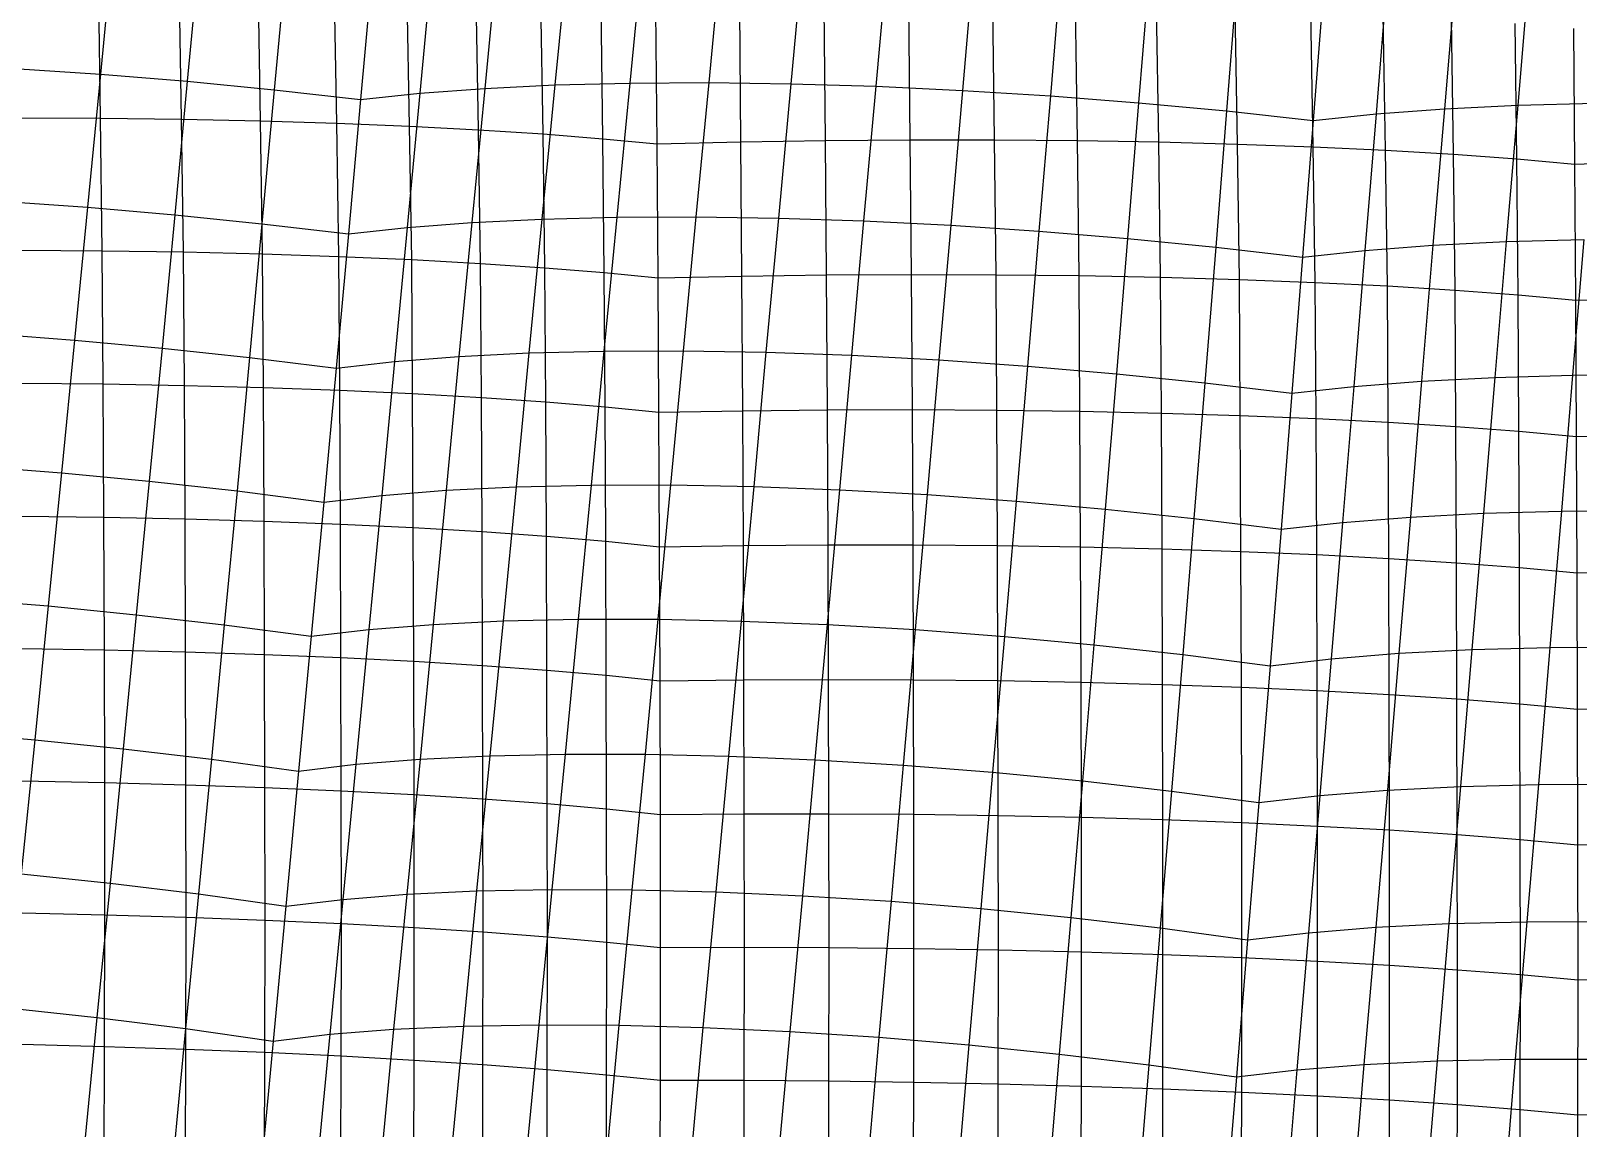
# Model space of a CAD drawing. Extents: x -429 to 429, y -1 to 209.
# Drawn here: x -202.35 to -165.32, y 112.63 to 138.89 of the extents above; entities that cross this region are included whole.
import ezdxf

# ---------------------------------------------------------------- set-up
doc = ezdxf.new("R2010")
doc.units = 0

msp = doc.modelspace()

# ---------------------------------------------------------------- linework, layer by layer
at = {"layer": 'default', "color": 5, "linetype": 'CONTINUOUS'}
for p, q in [((-200.375, 141.047, 25.858), (-200.685, 137.852, 25.264)), ((-198.303, 140.886, 25.687), (-198.605, 137.681, 25.108)), ((-191.175, 140.734, 22.904), (-191.486, 137.512, 22.326)), ((-189.49, 140.815, 21.612), (-189.805, 137.594, 21.015)), ((-187.699, 140.863, 20.475), (-188.012, 137.64, 19.862)), ((-185.815, 140.875, 19.501), (-186.124, 137.65, 18.877)), ((-183.855, 140.853, 18.699), (-184.156, 137.624, 18.069)), ((-181.834, 140.796, 18.074), (-182.126, 137.562, 17.443)), ((-196.229, 140.693, 25.703), (-196.523, 137.478, 25.145)), ((-194.169, 140.471, 25.905), (-194.458, 137.245, 25.375)), ((-194.169, 140.471, 25.905), (-194.458, 137.245, 25.375)), ((-192.739, 140.619, 24.339), (-193.041, 137.396, 23.783)), ((-179.768, 140.706, 17.633), (-180.05, 137.465, 17.006)), ((-177.674, 140.581, 17.378), (-177.947, 137.333, 16.762)), ((-175.57, 140.425, 17.311), (-175.834, 137.168, 16.712)), ((-166.484, 140.378, 13.646), (-166.761, 137.108, 13.029)), ((-173.473, 140.237, 17.434), (-173.731, 136.971, 16.857)), ((-171.4, 140.02, 17.745), (-171.653, 136.744, 17.195)), ((-171.4, 140.02, 17.745), (-171.653, 136.744, 17.195)), ((-169.884, 140.172, 16.236), (-170.151, 136.899, 15.661)), ((-168.241, 140.292, 14.866), (-168.516, 137.021, 14.268)), ((-202.748, 137.989, 25.612), (-200.685, 137.852, 25.264)), ((-200.685, 137.852, 25.264), (-200.995, 134.666, 24.675)), ((-200.685, 137.852, 25.264), (-198.605, 137.681, 25.108)), ((-198.605, 137.681, 25.108), (-198.906, 134.485, 24.532)), ((-198.605, 137.681, 25.108), (-196.523, 137.478, 25.145)), ((-196.523, 137.478, 25.145), (-196.818, 134.272, 24.587)), ((-196.523, 137.478, 25.145), (-194.458, 137.245, 25.375)), ((-194.458, 137.245, 25.375), (-193.041, 137.396, 23.783)), ((-193.041, 137.396, 23.783), (-193.344, 134.182, 23.226)), ((-193.041, 137.396, 23.783), (-191.486, 137.512, 22.326)), ((-191.486, 137.512, 22.326), (-191.795, 134.301, 21.749)), ((-191.486, 137.512, 22.326), (-189.805, 137.594, 21.015)), ((-189.805, 137.594, 21.015), (-190.116, 134.383, 20.422)), ((-189.805, 137.594, 21.015), (-188.012, 137.64, 19.862)), ((-188.012, 137.64, 19.862), (-188.322, 134.428, 19.255)), ((-188.012, 137.64, 19.862), (-186.124, 137.65, 18.877)), ((-186.124, 137.65, 18.877), (-186.429, 134.435, 18.26)), ((-186.124, 137.65, 18.877), (-184.156, 137.624, 18.069)), ((-184.156, 137.624, 18.069), (-184.455, 134.406, 17.446)), ((-184.156, 137.624, 18.069), (-182.126, 137.562, 17.443)), ((-182.126, 137.562, 17.443), (-182.416, 134.338, 16.819)), ((-182.126, 137.562, 17.443), (-180.05, 137.465, 17.006)), ((-180.05, 137.465, 17.006), (-180.331, 134.235, 16.386)), ((-180.05, 137.465, 17.006), (-177.947, 137.333, 16.762)), ((-194.458, 137.245, 25.375), (-194.749, 134.028, 24.84)), ((-194.458, 137.245, 25.375), (-194.749, 134.028, 24.84)), ((-177.947, 137.333, 16.762), (-178.219, 134.095, 16.151)), ((-177.947, 137.333, 16.762), (-175.834, 137.168, 16.712)), ((-175.834, 137.168, 16.712), (-176.099, 133.921, 16.114)), ((-175.834, 137.168, 16.712), (-173.731, 136.971, 16.857)), ((-170.151, 136.899, 15.661), (-168.516, 137.021, 14.268)), ((-168.516, 137.021, 14.268), (-168.789, 133.759, 13.672)), ((-168.516, 137.021, 14.268), (-166.761, 137.108, 13.029)), ((-166.761, 137.108, 13.029), (-167.036, 133.847, 12.416)), ((-166.761, 137.108, 13.029), (-164.902, 137.16, 11.954)), ((-173.731, 136.971, 16.857), (-173.989, 133.714, 16.278)), ((-173.731, 136.971, 16.857), (-171.653, 136.744, 17.195)), ((-171.653, 136.744, 17.195), (-171.909, 133.476, 16.64)), ((-171.653, 136.744, 17.195), (-171.909, 133.476, 16.64)), ((-171.653, 136.744, 17.195), (-170.151, 136.899, 15.661)), ((-170.151, 136.899, 15.661), (-170.418, 133.635, 15.084)), ((-203.067, 134.812, 25.014), (-200.995, 134.666, 24.675)), ((-200.995, 134.666, 24.675), (-201.307, 131.488, 24.082)), ((-200.995, 134.666, 24.675), (-198.906, 134.485, 24.532)), ((-198.906, 134.485, 24.532), (-199.209, 131.298, 23.952)), ((-198.906, 134.485, 24.532), (-196.818, 134.272, 24.587)), ((-190.116, 134.383, 20.422), (-188.322, 134.428, 19.255)), ((-188.322, 134.428, 19.255), (-188.632, 131.224, 18.645)), ((-188.322, 134.428, 19.255), (-186.429, 134.435, 18.26)), ((-186.429, 134.435, 18.26), (-186.735, 131.23, 17.641)), ((-186.429, 134.435, 18.26), (-184.455, 134.406, 17.446)), ((-196.818, 134.272, 24.587), (-197.114, 131.074, 24.024)), ((-196.818, 134.272, 24.587), (-194.749, 134.028, 24.84)), ((-194.749, 134.028, 24.84), (-193.344, 134.182, 23.226)), ((-193.344, 134.182, 23.226), (-193.647, 130.977, 22.664)), ((-193.344, 134.182, 23.226), (-191.795, 134.301, 21.749)), ((-191.795, 134.301, 21.749), (-192.104, 131.097, 21.169)), ((-191.795, 134.301, 21.749), (-190.116, 134.383, 20.422)), ((-190.116, 134.383, 20.422), (-190.428, 131.18, 19.825)), ((-184.455, 134.406, 17.446), (-184.754, 131.196, 16.821)), ((-184.455, 134.406, 17.446), (-182.416, 134.338, 16.819)), ((-182.416, 134.338, 16.819), (-182.707, 131.123, 16.194)), ((-182.416, 134.338, 16.819), (-180.331, 134.235, 16.386)), ((-180.331, 134.235, 16.386), (-180.614, 131.013, 15.764)), ((-180.331, 134.235, 16.386), (-178.219, 134.095, 16.151)), ((-178.219, 134.095, 16.151), (-178.493, 130.865, 15.536)), ((-178.219, 134.095, 16.151), (-176.099, 133.921, 16.114)), ((-194.749, 134.028, 24.84), (-195.041, 130.819, 24.298)), ((-194.749, 134.028, 24.84), (-195.041, 130.819, 24.298)), ((-176.099, 133.921, 16.114), (-176.365, 130.682, 15.513)), ((-176.099, 133.921, 16.114), (-173.989, 133.714, 16.278)), ((-173.989, 133.714, 16.278), (-174.25, 130.465, 15.694)), ((-173.989, 133.714, 16.278), (-171.909, 133.476, 16.64)), ((-170.418, 133.635, 15.084), (-168.789, 133.759, 13.672)), ((-168.789, 133.759, 13.672), (-169.062, 130.506, 13.071)), ((-168.789, 133.759, 13.672), (-167.036, 133.847, 12.416)), ((-167.036, 133.847, 12.416), (-167.311, 130.595, 11.799)), ((-167.036, 133.847, 12.416), (-165.175, 133.899, 11.327)), ((-165.175, 133.899, 11.327), (-165.449, 130.647, 10.697)), ((-171.909, 133.476, 16.64), (-172.166, 130.216, 16.078)), ((-171.909, 133.476, 16.64), (-172.166, 130.216, 16.078)), ((-171.909, 133.476, 16.64), (-170.418, 133.635, 15.084)), ((-170.418, 133.635, 15.084), (-170.685, 130.379, 14.501)), ((-203.387, 131.643, 24.414), (-201.307, 131.488, 24.082)), ((-201.307, 131.488, 24.082), (-201.618, 128.309, 23.501)), ((-201.307, 131.488, 24.082), (-199.209, 131.298, 23.952)), ((-199.209, 131.298, 23.952), (-199.515, 128.11, 23.377)), ((-199.209, 131.298, 23.952), (-197.114, 131.074, 24.024)), ((-193.647, 130.977, 22.664), (-192.104, 131.097, 21.169)), ((-192.104, 131.097, 21.169), (-192.41, 127.893, 20.591)), ((-192.104, 131.097, 21.169), (-190.428, 131.18, 19.825)), ((-190.428, 131.18, 19.825), (-190.733, 127.975, 19.237)), ((-190.428, 131.18, 19.825), (-188.632, 131.224, 18.645)), ((-188.632, 131.224, 18.645), (-188.936, 128.018, 18.048)), ((-188.632, 131.224, 18.645), (-186.735, 131.23, 17.641)), ((-186.735, 131.23, 17.641), (-187.035, 128.021, 17.037)), ((-186.735, 131.23, 17.641), (-184.754, 131.196, 16.821)), ((-184.754, 131.196, 16.821), (-185.048, 127.983, 16.213)), ((-184.754, 131.196, 16.821), (-182.707, 131.123, 16.194)), ((-182.707, 131.123, 16.194), (-182.995, 127.906, 15.584)), ((-182.707, 131.123, 16.194), (-180.614, 131.013, 15.764)), ((-197.114, 131.074, 24.024), (-197.414, 127.877, 23.459)), ((-197.114, 131.074, 24.024), (-195.041, 130.819, 24.298)), ((-195.041, 130.819, 24.298), (-195.337, 127.612, 23.746)), ((-195.041, 130.819, 24.298), (-195.337, 127.612, 23.746)), ((-195.041, 130.819, 24.298), (-193.647, 130.977, 22.664)), ((-193.647, 130.977, 22.664), (-193.949, 127.771, 22.099)), ((-180.614, 131.013, 15.764), (-180.895, 127.789, 15.156)), ((-180.614, 131.013, 15.764), (-178.493, 130.865, 15.536)), ((-178.493, 130.865, 15.536), (-178.768, 127.634, 14.933)), ((-178.493, 130.865, 15.536), (-176.365, 130.682, 15.513)), ((-176.365, 130.682, 15.513), (-176.633, 127.443, 14.917)), ((-176.365, 130.682, 15.513), (-174.25, 130.465, 15.694)), ((-174.25, 130.465, 15.694), (-174.513, 127.217, 15.109)), ((-174.25, 130.465, 15.694), (-172.166, 130.216, 16.078)), ((-172.166, 130.216, 16.078), (-170.685, 130.379, 14.501)), ((-170.685, 130.379, 14.501), (-170.951, 127.124, 13.916)), ((-170.685, 130.379, 14.501), (-169.062, 130.506, 13.071)), ((-169.062, 130.506, 13.071), (-169.331, 127.252, 12.473)), ((-169.062, 130.506, 13.071), (-167.311, 130.595, 11.799)), ((-167.311, 130.595, 11.799), (-167.58, 127.342, 11.191)), ((-167.311, 130.595, 11.799), (-165.449, 130.647, 10.697)), ((-165.449, 130.647, 10.697), (-165.715, 127.392, 10.08)), ((-165.449, 130.647, 10.697), (-163.492, 130.659, 9.776)), ((-172.166, 130.216, 16.078), (-172.426, 126.958, 15.506)), ((-172.166, 130.216, 16.078), (-172.426, 126.958, 15.506)), ((-203.705, 128.471, 23.829), (-201.618, 128.309, 23.501)), ((-201.618, 128.309, 23.501), (-201.935, 125.123, 22.902)), ((-201.618, 128.309, 23.501), (-199.515, 128.11, 23.377)), ((-199.515, 128.11, 23.377), (-199.824, 124.915, 22.788)), ((-199.515, 128.11, 23.377), (-197.414, 127.877, 23.459)), ((-197.414, 127.877, 23.459), (-197.718, 124.672, 22.882)), ((-197.414, 127.877, 23.459), (-195.337, 127.612, 23.746)), ((-195.337, 127.612, 23.746), (-193.949, 127.771, 22.099)), ((-193.949, 127.771, 22.099), (-194.257, 124.559, 21.522)), ((-193.949, 127.771, 22.099), (-192.41, 127.893, 20.591)), ((-192.41, 127.893, 20.591), (-192.722, 124.681, 20)), ((-192.41, 127.893, 20.591), (-190.733, 127.975, 19.237)), ((-190.733, 127.975, 19.237), (-191.046, 124.764, 18.632)), ((-190.733, 127.975, 19.237), (-188.936, 128.018, 18.048)), ((-188.936, 128.018, 18.048), (-189.247, 124.805, 17.433)), ((-188.936, 128.018, 18.048), (-187.035, 128.021, 17.037)), ((-187.035, 128.021, 17.037), (-187.342, 124.805, 16.414)), ((-187.035, 128.021, 17.037), (-185.048, 127.983, 16.213)), ((-185.048, 127.983, 16.213), (-185.35, 124.763, 15.586)), ((-185.048, 127.983, 16.213), (-182.995, 127.906, 15.584)), ((-182.995, 127.906, 15.584), (-183.289, 124.681, 14.955)), ((-182.995, 127.906, 15.584), (-180.895, 127.789, 15.156)), ((-180.895, 127.789, 15.156), (-181.182, 124.558, 14.529)), ((-180.895, 127.789, 15.156), (-178.768, 127.634, 14.933)), ((-195.337, 127.612, 23.746), (-195.638, 124.397, 23.185)), ((-195.337, 127.612, 23.746), (-195.638, 124.397, 23.185)), ((-178.768, 127.634, 14.933), (-179.047, 124.396, 14.312)), ((-178.768, 127.634, 14.933), (-176.633, 127.443, 14.917)), ((-176.633, 127.443, 14.917), (-176.906, 124.196, 14.306)), ((-176.633, 127.443, 14.917), (-174.513, 127.217, 15.109)), ((-167.58, 127.342, 11.191), (-165.715, 127.392, 10.08)), ((-165.715, 127.392, 10.08), (-165.99, 124.13, 9.445)), ((-165.715, 127.392, 10.08), (-163.755, 127.402, 9.153)), ((-174.513, 127.217, 15.109), (-174.78, 123.961, 14.51)), ((-174.513, 127.217, 15.109), (-172.426, 126.958, 15.506)), ((-172.426, 126.958, 15.506), (-170.951, 127.124, 13.916)), ((-170.951, 127.124, 13.916), (-171.223, 123.861, 13.318)), ((-170.951, 127.124, 13.916), (-169.331, 127.252, 12.473)), ((-169.331, 127.252, 12.473), (-169.606, 123.991, 11.861)), ((-169.331, 127.252, 12.473), (-167.58, 127.342, 11.191)), ((-167.58, 127.342, 11.191), (-167.856, 124.081, 10.565)), ((-172.426, 126.958, 15.506), (-172.69, 123.693, 14.924)), ((-172.426, 126.958, 15.506), (-172.69, 123.693, 14.924)), ((-204.03, 125.293, 23.225), (-201.935, 125.123, 22.902)), ((-201.935, 125.123, 22.902), (-202.254, 121.921, 22.303)), ((-201.935, 125.123, 22.902), (-199.824, 124.915, 22.788)), ((-199.824, 124.915, 22.788), (-200.137, 121.706, 22.196)), ((-199.824, 124.915, 22.788), (-197.718, 124.672, 22.882)), ((-191.046, 124.764, 18.632), (-189.247, 124.805, 17.433)), ((-189.247, 124.805, 17.433), (-189.558, 121.576, 16.818)), ((-189.247, 124.805, 17.433), (-187.342, 124.805, 16.414)), ((-187.342, 124.805, 16.414), (-187.649, 121.573, 15.793)), ((-187.342, 124.805, 16.414), (-185.35, 124.763, 15.586)), ((-197.718, 124.672, 22.882), (-198.025, 121.455, 22.301)), ((-197.718, 124.672, 22.882), (-195.638, 124.397, 23.185)), ((-195.638, 124.397, 23.185), (-194.257, 124.559, 21.522)), ((-194.257, 124.559, 21.522), (-194.567, 121.334, 20.94)), ((-194.257, 124.559, 21.522), (-192.722, 124.681, 20)), ((-192.722, 124.681, 20), (-193.034, 121.456, 19.405)), ((-192.722, 124.681, 20), (-191.046, 124.764, 18.632)), ((-191.046, 124.764, 18.632), (-191.359, 121.537, 18.026)), ((-185.35, 124.763, 15.586), (-185.651, 121.527, 14.96)), ((-185.35, 124.763, 15.586), (-183.289, 124.681, 14.955)), ((-183.289, 124.681, 14.955), (-183.584, 121.439, 14.328)), ((-183.289, 124.681, 14.955), (-181.182, 124.558, 14.529)), ((-181.182, 124.558, 14.529), (-181.469, 121.311, 13.904)), ((-181.182, 124.558, 14.529), (-179.047, 124.396, 14.312)), ((-195.638, 124.397, 23.185), (-195.941, 121.171, 22.616)), ((-195.638, 124.397, 23.185), (-195.941, 121.171, 22.616)), ((-179.047, 124.396, 14.312), (-179.328, 121.142, 13.691)), ((-179.047, 124.396, 14.312), (-176.906, 124.196, 14.306)), ((-176.906, 124.196, 14.306), (-177.181, 120.935, 13.692)), ((-176.906, 124.196, 14.306), (-174.78, 123.961, 14.51)), ((-169.606, 123.991, 11.861), (-167.856, 124.081, 10.565)), ((-167.856, 124.081, 10.565), (-168.132, 120.805, 9.939)), ((-167.856, 124.081, 10.565), (-165.99, 124.13, 9.445)), ((-165.99, 124.13, 9.445), (-166.263, 120.853, 8.81)), ((-165.99, 124.13, 9.445), (-164.025, 124.138, 8.511)), ((-174.78, 123.961, 14.51), (-175.05, 120.692, 13.907)), ((-174.78, 123.961, 14.51), (-172.69, 123.693, 14.924)), ((-172.69, 123.693, 14.924), (-172.956, 120.416, 14.334)), ((-172.69, 123.693, 14.924), (-172.956, 120.416, 14.334)), ((-172.69, 123.693, 14.924), (-171.223, 123.861, 13.318)), ((-171.223, 123.861, 13.318), (-171.495, 120.586, 12.715)), ((-171.223, 123.861, 13.318), (-169.606, 123.991, 11.861)), ((-169.606, 123.991, 11.861), (-169.881, 120.716, 11.245)), ((-204.355, 122.099, 22.622), (-202.254, 121.921, 22.303)), ((-202.254, 121.921, 22.303), (-202.576, 118.712, 21.692)), ((-202.254, 121.921, 22.303), (-200.137, 121.706, 22.196)), ((-200.137, 121.706, 22.196), (-200.452, 118.489, 21.594)), ((-200.137, 121.706, 22.196), (-198.025, 121.455, 22.301)), ((-194.567, 121.334, 20.94), (-193.034, 121.456, 19.405)), ((-193.034, 121.456, 19.405), (-193.352, 118.222, 18.801)), ((-193.034, 121.456, 19.405), (-191.359, 121.537, 18.026)), ((-191.359, 121.537, 18.026), (-191.678, 118.302, 17.409)), ((-191.359, 121.537, 18.026), (-189.558, 121.576, 16.818)), ((-189.558, 121.576, 16.818), (-189.875, 118.339, 16.191)), ((-189.558, 121.576, 16.818), (-187.649, 121.573, 15.793)), ((-187.649, 121.573, 15.793), (-187.961, 118.332, 15.157)), ((-187.649, 121.573, 15.793), (-185.651, 121.527, 14.96)), ((-185.651, 121.527, 14.96), (-185.957, 118.282, 14.319)), ((-185.651, 121.527, 14.96), (-183.584, 121.439, 14.328)), ((-198.025, 121.455, 22.301), (-198.335, 118.23, 21.711)), ((-198.025, 121.455, 22.301), (-195.941, 121.171, 22.616)), ((-195.941, 121.171, 22.616), (-196.246, 117.938, 22.043)), ((-195.941, 121.171, 22.616), (-196.246, 117.938, 22.043)), ((-195.941, 121.171, 22.616), (-194.567, 121.334, 20.94)), ((-194.567, 121.334, 20.94), (-194.88, 118.101, 20.351)), ((-183.584, 121.439, 14.328), (-183.883, 118.189, 13.686)), ((-183.584, 121.439, 14.328), (-181.469, 121.311, 13.904)), ((-181.469, 121.311, 13.904), (-181.761, 118.055, 13.264)), ((-181.469, 121.311, 13.904), (-179.328, 121.142, 13.691)), ((-179.328, 121.142, 13.691), (-179.612, 117.88, 13.058)), ((-179.328, 121.142, 13.691), (-177.181, 120.935, 13.692)), ((-177.181, 120.935, 13.692), (-177.458, 117.666, 13.068)), ((-177.181, 120.935, 13.692), (-175.05, 120.692, 13.907)), ((-171.495, 120.586, 12.715), (-169.881, 120.716, 11.245)), ((-169.881, 120.716, 11.245), (-170.161, 117.432, 10.62)), ((-169.881, 120.716, 11.245), (-168.132, 120.805, 9.939)), ((-168.132, 120.805, 9.939), (-168.412, 117.52, 9.301)), ((-168.132, 120.805, 9.939), (-166.263, 120.853, 8.81)), ((-166.263, 120.853, 8.81), (-166.542, 117.566, 8.162)), ((-166.263, 120.853, 8.81), (-164.295, 120.858, 7.87)), ((-175.05, 120.692, 13.907), (-175.321, 117.416, 13.296)), ((-175.05, 120.692, 13.907), (-172.956, 120.416, 14.334)), ((-172.956, 120.416, 14.334), (-173.225, 117.132, 13.74)), ((-172.956, 120.416, 14.334), (-173.225, 117.132, 13.74)), ((-172.956, 120.416, 14.334), (-171.495, 120.586, 12.715)), ((-171.495, 120.586, 12.715), (-171.771, 117.302, 12.105)), ((-202.576, 118.712, 21.692), (-200.452, 118.489, 21.594)), ((-200.452, 118.489, 21.594), (-200.767, 115.274, 20.993)), ((-200.452, 118.489, 21.594), (-198.335, 118.23, 21.711)), ((-198.335, 118.23, 21.711), (-198.644, 115.008, 21.122)), ((-198.335, 118.23, 21.711), (-196.246, 117.938, 22.043)), ((-194.88, 118.101, 20.351), (-193.352, 118.222, 18.801)), ((-193.352, 118.222, 18.801), (-193.669, 114.991, 18.197)), ((-193.352, 118.222, 18.801), (-191.678, 118.302, 17.409)), ((-191.678, 118.302, 17.409), (-191.996, 115.069, 16.793)), ((-191.678, 118.302, 17.409), (-189.875, 118.339, 16.191)), ((-189.875, 118.339, 16.191), (-190.191, 115.102, 15.564)), ((-189.875, 118.339, 16.191), (-187.961, 118.332, 15.157)), ((-187.961, 118.332, 15.157), (-188.274, 115.092, 14.522)), ((-187.961, 118.332, 15.157), (-185.957, 118.282, 14.319)), ((-185.957, 118.282, 14.319), (-186.264, 115.038, 13.68)), ((-185.957, 118.282, 14.319), (-183.883, 118.189, 13.686)), ((-183.883, 118.189, 13.686), (-184.183, 114.94, 13.045)), ((-183.883, 118.189, 13.686), (-181.761, 118.055, 13.264)), ((-196.246, 117.938, 22.043), (-196.551, 114.709, 21.47)), ((-196.246, 117.938, 22.043), (-196.551, 114.709, 21.47)), ((-196.246, 117.938, 22.043), (-194.88, 118.101, 20.351)), ((-194.88, 118.101, 20.351), (-195.193, 114.871, 19.762)), ((-181.761, 118.055, 13.264), (-182.052, 114.8, 12.625)), ((-181.761, 118.055, 13.264), (-179.612, 117.88, 13.058)), ((-179.612, 117.88, 13.058), (-179.895, 114.619, 12.425)), ((-179.612, 117.88, 13.058), (-177.458, 117.666, 13.068)), ((-177.458, 117.666, 13.068), (-177.735, 114.399, 12.445)), ((-177.458, 117.666, 13.068), (-175.321, 117.416, 13.296)), ((-175.321, 117.416, 13.296), (-175.593, 114.142, 12.686)), ((-175.321, 117.416, 13.296), (-173.225, 117.132, 13.74)), ((-171.771, 117.302, 12.105), (-170.161, 117.432, 10.62)), ((-170.161, 117.432, 10.62), (-170.441, 114.15, 9.996)), ((-170.161, 117.432, 10.62), (-168.412, 117.52, 9.301)), ((-168.412, 117.52, 9.301), (-168.693, 114.237, 8.664)), ((-168.412, 117.52, 9.301), (-166.542, 117.566, 8.162)), ((-166.542, 117.566, 8.162), (-166.821, 114.28, 7.515)), ((-166.542, 117.566, 8.162), (-164.569, 117.569, 7.214)), ((-173.225, 117.132, 13.74), (-173.492, 113.852, 13.146)), ((-173.225, 117.132, 13.74), (-173.492, 113.852, 13.146)), ((-173.225, 117.132, 13.74), (-171.771, 117.302, 12.105)), ((-171.771, 117.302, 12.105), (-172.047, 114.021, 11.495)), ((-202.899, 115.503, 21.082), (-200.767, 115.274, 20.993)), ((-200.767, 115.274, 20.993), (-201.079, 112.072, 20.403)), ((-200.767, 115.274, 20.993), (-198.644, 115.008, 21.122)), ((-198.644, 115.008, 21.122), (-198.95, 111.801, 20.543)), ((-198.644, 115.008, 21.122), (-196.551, 114.709, 21.47)), ((-196.551, 114.709, 21.47), (-195.193, 114.871, 19.762)), ((-195.193, 114.871, 19.762), (-195.501, 111.656, 19.182)), ((-195.193, 114.871, 19.762), (-193.669, 114.991, 18.197)), ((-193.669, 114.991, 18.197), (-193.98, 111.773, 17.605)), ((-193.669, 114.991, 18.197), (-191.996, 115.069, 16.793)), ((-191.996, 115.069, 16.793), (-192.308, 111.847, 16.189)), ((-191.996, 115.069, 16.793), (-190.191, 115.102, 15.564)), ((-190.191, 115.102, 15.564), (-190.501, 111.877, 14.951)), ((-190.191, 115.102, 15.564), (-188.274, 115.092, 14.522)), ((-188.274, 115.092, 14.522), (-188.579, 111.862, 13.903)), ((-188.274, 115.092, 14.522), (-186.264, 115.038, 13.68)), ((-186.264, 115.038, 13.68), (-186.564, 111.804, 13.056)), ((-186.264, 115.038, 13.68), (-184.183, 114.94, 13.045)), ((-184.183, 114.94, 13.045), (-184.477, 111.701, 12.42)), ((-184.183, 114.94, 13.045), (-182.052, 114.8, 12.625)), ((-182.052, 114.8, 12.625), (-182.34, 111.556, 12.002)), ((-182.052, 114.8, 12.625), (-179.895, 114.619, 12.425)), ((-196.551, 114.709, 21.47), (-196.853, 111.496, 20.903)), ((-196.551, 114.709, 21.47), (-196.853, 111.496, 20.903)), ((-179.895, 114.619, 12.425), (-180.176, 111.37, 11.806)), ((-179.895, 114.619, 12.425), (-177.735, 114.399, 12.445)), ((-177.735, 114.399, 12.445), (-178.009, 111.145, 11.834)), ((-177.735, 114.399, 12.445), (-175.593, 114.142, 12.686)), ((-175.593, 114.142, 12.686), (-175.862, 110.884, 12.085)), ((-175.593, 114.142, 12.686), (-173.492, 113.852, 13.146)), ((-172.047, 114.021, 11.495), (-170.441, 114.15, 9.996)), ((-170.441, 114.15, 9.996), (-170.715, 110.883, 9.382)), ((-170.441, 114.15, 9.996), (-168.693, 114.237, 8.664)), ((-168.693, 114.237, 8.664), (-168.968, 110.966, 8.04)), ((-168.693, 114.237, 8.664), (-166.821, 114.28, 7.515)), ((-166.821, 114.28, 7.515), (-167.093, 111.006, 6.882)), ((-166.821, 114.28, 7.515), (-164.844, 114.28, 6.559)), ((-173.492, 113.852, 13.146), (-173.758, 110.588, 12.558)), ((-173.492, 113.852, 13.146), (-173.758, 110.588, 12.558)), ((-173.492, 113.852, 13.146), (-172.047, 114.021, 11.495)), ((-172.047, 114.021, 11.495), (-172.318, 110.756, 10.894))]:
    msp.add_line(p, q, dxfattribs=at)
at = {"layer": 'default', "color": 3, "linetype": 'CONTINUOUS'}
for p, q in [((-200.679, 136.8, 52.622), (-200.726, 139.965, 52.253)), ((-198.739, 136.776, 52.126), (-198.792, 139.946, 51.751)), ((-196.85, 136.736, 51.464), (-196.907, 139.911, 51.088)), ((-195.027, 136.68, 50.64), (-195.087, 139.86, 50.267)), ((-193.283, 136.608, 49.661), (-193.344, 139.793, 49.295)), ((-191.632, 136.522, 48.534), (-191.691, 139.711, 48.178)), ((-190.087, 136.422, 47.268), (-190.139, 139.614, 46.925)), ((-188.659, 136.308, 45.873), (-188.701, 139.503, 45.546)), ((-187.36, 136.182, 44.359), (-187.387, 139.379, 44.049)), ((-187.36, 136.182, 44.359), (-187.387, 139.379, 44.049)), ((-185.352, 136.231, 44.657), (-185.381, 139.434, 44.323)), ((-183.327, 136.264, 44.778), (-183.359, 139.472, 44.425)), ((-181.299, 136.281, 44.724), (-181.335, 139.493, 44.355)), ((-179.284, 136.28, 44.494), (-179.325, 139.498, 44.114)), ((-177.296, 136.263, 44.089), (-177.343, 139.486, 43.704)), ((-175.352, 136.229, 43.513), (-175.404, 139.456, 43.127)), ((-173.467, 136.179, 42.771), (-173.521, 139.41, 42.387)), ((-171.654, 136.113, 41.868), (-171.709, 139.348, 41.491)), ((-169.927, 136.032, 40.811), (-169.981, 139.27, 40.444)), ((-168.3, 135.935, 39.608), (-168.349, 139.177, 39.255)), ((-166.786, 135.825, 38.268), (-166.824, 139.069, 37.931)), ((-165.395, 135.701, 36.801), (-165.42, 138.947, 36.483)), ((-165.395, 135.701, 36.801), (-165.42, 138.947, 36.483)), ((-202.655, 136.808, 52.947), (-200.679, 136.8, 52.622)), ((-200.679, 136.8, 52.622), (-198.739, 136.776, 52.126)), ((-200.639, 133.625, 52.97), (-200.679, 136.8, 52.622)), ((-198.739, 136.776, 52.126), (-196.85, 136.736, 51.464)), ((-198.694, 133.596, 52.479), (-198.739, 136.776, 52.126)), ((-196.85, 136.736, 51.464), (-195.027, 136.68, 50.64)), ((-196.801, 133.551, 51.818), (-196.85, 136.736, 51.464)), ((-195.027, 136.68, 50.64), (-193.283, 136.608, 49.661)), ((-194.976, 133.49, 50.992), (-195.027, 136.68, 50.64)), ((-193.283, 136.608, 49.661), (-191.632, 136.522, 48.534)), ((-193.232, 133.414, 50.007), (-193.283, 136.608, 49.661)), ((-191.632, 136.522, 48.534), (-190.087, 136.422, 47.268)), ((-191.583, 133.324, 48.872), (-191.632, 136.522, 48.534)), ((-190.087, 136.422, 47.268), (-188.659, 136.308, 45.873)), ((-190.043, 133.22, 47.595), (-190.087, 136.422, 47.268)), ((-188.659, 136.308, 45.873), (-187.36, 136.182, 44.359)), ((-188.624, 133.104, 46.187), (-188.659, 136.308, 45.873)), ((-183.327, 136.264, 44.778), (-181.299, 136.281, 44.724)), ((-181.299, 136.281, 44.724), (-179.284, 136.28, 44.494)), ((-181.268, 133.058, 45.073), (-181.299, 136.281, 44.724)), ((-179.284, 136.28, 44.494), (-177.296, 136.263, 44.089)), ((-179.248, 133.052, 44.852), (-179.284, 136.28, 44.494)), ((-187.36, 136.182, 44.359), (-185.352, 136.231, 44.657)), ((-187.337, 132.975, 44.658), (-187.36, 136.182, 44.359)), ((-187.337, 132.975, 44.658), (-187.36, 136.182, 44.359)), ((-185.352, 136.231, 44.657), (-183.327, 136.264, 44.778)), ((-185.329, 133.019, 44.976), (-185.352, 136.231, 44.657)), ((-183.301, 133.046, 45.114), (-183.327, 136.264, 44.778)), ((-177.296, 136.263, 44.089), (-175.352, 136.229, 43.513)), ((-177.257, 133.03, 44.452), (-177.296, 136.263, 44.089)), ((-175.352, 136.229, 43.513), (-173.467, 136.179, 42.771)), ((-175.309, 132.992, 43.878), (-175.352, 136.229, 43.513)), ((-173.467, 136.179, 42.771), (-171.654, 136.113, 41.868)), ((-173.42, 132.938, 43.133), (-173.467, 136.179, 42.771)), ((-171.654, 136.113, 41.868), (-169.927, 136.032, 40.811)), ((-171.606, 132.868, 42.224), (-171.654, 136.113, 41.868)), ((-169.927, 136.032, 40.811), (-168.3, 135.935, 39.608)), ((-169.881, 132.783, 41.158), (-169.927, 136.032, 40.811)), ((-168.3, 135.935, 39.608), (-166.786, 135.825, 38.268)), ((-168.259, 132.684, 39.943), (-168.3, 135.935, 39.608)), ((-166.786, 135.825, 38.268), (-165.395, 135.701, 36.801)), ((-166.753, 132.571, 38.589), (-166.786, 135.825, 38.268)), ((-165.395, 135.701, 36.801), (-163.376, 135.759, 37.193)), ((-165.373, 132.445, 37.107), (-165.395, 135.701, 36.801)), ((-165.373, 132.445, 37.107), (-165.395, 135.701, 36.801)), ((-202.62, 133.639, 53.287), (-200.639, 133.625, 52.97)), ((-200.639, 133.625, 52.97), (-198.694, 133.596, 52.479)), ((-200.619, 130.439, 53.254), (-200.639, 133.625, 52.97)), ((-198.694, 133.596, 52.479), (-196.801, 133.551, 51.818)), ((-198.674, 130.404, 52.764), (-198.694, 133.596, 52.479)), ((-196.801, 133.551, 51.818), (-194.976, 133.49, 50.992)), ((-196.781, 130.354, 52.104), (-196.801, 133.551, 51.818)), ((-194.976, 133.49, 50.992), (-193.232, 133.414, 50.007)), ((-194.956, 130.288, 51.278), (-194.976, 133.49, 50.992)), ((-193.232, 133.414, 50.007), (-191.583, 133.324, 48.872)), ((-193.212, 130.209, 50.294), (-193.232, 133.414, 50.007)), ((-191.583, 133.324, 48.872), (-190.043, 133.22, 47.595)), ((-191.563, 130.115, 49.16), (-191.583, 133.324, 48.872)), ((-190.043, 133.22, 47.595), (-188.624, 133.104, 46.187)), ((-190.023, 130.008, 47.883), (-190.043, 133.22, 47.595)), ((-188.624, 133.104, 46.187), (-187.337, 132.975, 44.658)), ((-188.604, 129.89, 46.475), (-188.624, 133.104, 46.187)), ((-187.337, 132.975, 44.658), (-185.329, 133.019, 44.976)), ((-187.317, 129.76, 44.947), (-187.337, 132.975, 44.658)), ((-187.317, 129.76, 44.947), (-187.337, 132.975, 44.658)), ((-185.329, 133.019, 44.976), (-183.301, 133.046, 45.114)), ((-185.309, 129.797, 45.266), (-185.329, 133.019, 44.976)), ((-183.301, 133.046, 45.114), (-181.268, 133.058, 45.073)), ((-183.281, 129.818, 45.405), (-183.301, 133.046, 45.114)), ((-181.268, 133.058, 45.073), (-179.248, 133.052, 44.852)), ((-181.249, 129.823, 45.364), (-181.268, 133.058, 45.073)), ((-179.248, 133.052, 44.852), (-177.257, 133.03, 44.452)), ((-179.229, 129.812, 45.144), (-179.248, 133.052, 44.852)), ((-177.257, 133.03, 44.452), (-175.309, 132.992, 43.878)), ((-177.238, 129.785, 44.745), (-177.257, 133.03, 44.452)), ((-175.309, 132.992, 43.878), (-173.42, 132.938, 43.133)), ((-175.29, 129.742, 44.171), (-175.309, 132.992, 43.878)), ((-173.42, 132.938, 43.133), (-171.606, 132.868, 42.224)), ((-173.402, 129.684, 43.427), (-173.42, 132.938, 43.133)), ((-171.606, 132.868, 42.224), (-169.881, 132.783, 41.158)), ((-171.588, 129.611, 42.519), (-171.606, 132.868, 42.224)), ((-169.881, 132.783, 41.158), (-168.259, 132.684, 39.943)), ((-169.863, 129.523, 41.453), (-169.881, 132.783, 41.158)), ((-168.259, 132.684, 39.943), (-166.753, 132.571, 38.589)), ((-168.241, 129.422, 40.239), (-168.259, 132.684, 39.943)), ((-166.753, 132.571, 38.589), (-165.373, 132.445, 37.107)), ((-166.735, 129.307, 38.885), (-166.753, 132.571, 38.589)), ((-165.373, 132.445, 37.107), (-163.355, 132.498, 37.52)), ((-165.356, 129.181, 37.404), (-165.373, 132.445, 37.107)), ((-165.356, 129.181, 37.404), (-165.373, 132.445, 37.107)), ((-202.6, 130.459, 53.57), (-200.619, 130.439, 53.254)), ((-200.619, 130.439, 53.254), (-198.674, 130.404, 52.764)), ((-200.602, 127.252, 53.53), (-200.619, 130.439, 53.254)), ((-198.674, 130.404, 52.764), (-196.781, 130.354, 52.104)), ((-198.657, 127.211, 53.041), (-198.674, 130.404, 52.764)), ((-196.781, 130.354, 52.104), (-194.956, 130.288, 51.278)), ((-196.765, 127.155, 52.381), (-196.781, 130.354, 52.104)), ((-194.956, 130.288, 51.278), (-193.212, 130.209, 50.294)), ((-194.939, 127.085, 51.556), (-194.956, 130.288, 51.278)), ((-193.212, 130.209, 50.294), (-191.563, 130.115, 49.16)), ((-193.195, 127.001, 50.573), (-193.212, 130.209, 50.294)), ((-191.563, 130.115, 49.16), (-190.023, 130.008, 47.883)), ((-191.547, 126.905, 49.438), (-191.563, 130.115, 49.16)), ((-190.023, 130.008, 47.883), (-188.604, 129.89, 46.475)), ((-190.007, 126.795, 48.163), (-190.023, 130.008, 47.883)), ((-188.604, 129.89, 46.475), (-187.317, 129.76, 44.947)), ((-188.588, 126.675, 46.755), (-188.604, 129.89, 46.475)), ((-187.317, 129.76, 44.947), (-185.309, 129.797, 45.266)), ((-187.301, 126.543, 45.227), (-187.317, 129.76, 44.947)), ((-187.301, 126.543, 45.227), (-187.317, 129.76, 44.947)), ((-185.309, 129.797, 45.266), (-183.281, 129.818, 45.405)), ((-185.294, 126.574, 45.547), (-185.309, 129.797, 45.266)), ((-183.281, 129.818, 45.405), (-181.249, 129.823, 45.364)), ((-183.266, 126.588, 45.687), (-183.281, 129.818, 45.405)), ((-181.249, 129.823, 45.364), (-179.229, 129.812, 45.144)), ((-181.234, 126.587, 45.647), (-181.249, 129.823, 45.364)), ((-179.229, 129.812, 45.144), (-177.238, 129.785, 44.745)), ((-179.214, 126.571, 45.427), (-179.229, 129.812, 45.144)), ((-177.238, 129.785, 44.745), (-175.29, 129.742, 44.171)), ((-177.222, 126.539, 45.029), (-177.238, 129.785, 44.745)), ((-175.29, 129.742, 44.171), (-173.402, 129.684, 43.427)), ((-175.275, 126.491, 44.456), (-175.29, 129.742, 44.171)), ((-173.402, 129.684, 43.427), (-171.588, 129.611, 42.519)), ((-173.387, 126.429, 43.712), (-173.402, 129.684, 43.427)), ((-171.588, 129.611, 42.519), (-169.863, 129.523, 41.453)), ((-171.573, 126.352, 42.804), (-171.588, 129.611, 42.519)), ((-169.863, 129.523, 41.453), (-168.241, 129.422, 40.239)), ((-169.848, 126.262, 41.739), (-169.863, 129.523, 41.453)), ((-168.241, 129.422, 40.239), (-166.735, 129.307, 38.885)), ((-168.226, 126.158, 40.525), (-168.241, 129.422, 40.239)), ((-166.735, 129.307, 38.885), (-165.356, 129.181, 37.404)), ((-166.72, 126.042, 39.172), (-166.735, 129.307, 38.885)), ((-165.356, 129.181, 37.404), (-163.338, 129.227, 37.817)), ((-165.341, 125.915, 37.691), (-165.356, 129.181, 37.404)), ((-165.341, 125.915, 37.691), (-165.356, 129.181, 37.404)), ((-202.583, 127.277, 53.845), (-200.602, 127.252, 53.53)), ((-200.602, 127.252, 53.53), (-198.657, 127.211, 53.041)), ((-200.589, 124.07, 53.796), (-200.602, 127.252, 53.53)), ((-198.657, 127.211, 53.041), (-196.765, 127.155, 52.381)), ((-198.645, 124.024, 53.307), (-198.657, 127.211, 53.041)), ((-196.765, 127.155, 52.381), (-194.939, 127.085, 51.556)), ((-196.752, 123.963, 52.648), (-196.765, 127.155, 52.381)), ((-194.939, 127.085, 51.556), (-193.195, 127.001, 50.573)), ((-194.927, 123.888, 51.824), (-194.939, 127.085, 51.556)), ((-193.195, 127.001, 50.573), (-191.547, 126.905, 49.438)), ((-193.183, 123.801, 50.841), (-193.195, 127.001, 50.573)), ((-191.547, 126.905, 49.438), (-190.007, 126.795, 48.163)), ((-191.535, 123.701, 49.707), (-191.547, 126.905, 49.438)), ((-190.007, 126.795, 48.163), (-188.588, 126.675, 46.755)), ((-189.995, 123.589, 48.432), (-190.007, 126.795, 48.163)), ((-188.588, 126.675, 46.755), (-187.301, 126.543, 45.227)), ((-188.576, 123.466, 47.025), (-188.588, 126.675, 46.755)), ((-187.301, 126.543, 45.227), (-185.294, 126.574, 45.547)), ((-187.289, 123.334, 45.497), (-187.301, 126.543, 45.227)), ((-187.289, 123.334, 45.497), (-187.301, 126.543, 45.227)), ((-185.294, 126.574, 45.547), (-183.266, 126.588, 45.687)), ((-185.282, 123.357, 45.817), (-185.294, 126.574, 45.547)), ((-183.266, 126.588, 45.687), (-181.234, 126.587, 45.647)), ((-183.254, 123.365, 45.958), (-183.266, 126.588, 45.687)), ((-181.234, 126.587, 45.647), (-179.214, 126.571, 45.427)), ((-181.222, 123.358, 45.919), (-181.234, 126.587, 45.647)), ((-179.214, 126.571, 45.427), (-177.222, 126.539, 45.029)), ((-179.202, 123.336, 45.7), (-179.214, 126.571, 45.427)), ((-177.222, 126.539, 45.029), (-175.275, 126.491, 44.456)), ((-177.211, 123.298, 45.302), (-177.222, 126.539, 45.029)), ((-175.275, 126.491, 44.456), (-173.387, 126.429, 43.712)), ((-175.263, 123.246, 44.73), (-175.275, 126.491, 44.456)), ((-173.387, 126.429, 43.712), (-171.573, 126.352, 42.804)), ((-173.375, 123.18, 43.987), (-173.387, 126.429, 43.712)), ((-171.573, 126.352, 42.804), (-169.848, 126.262, 41.739)), ((-171.561, 123.1, 43.08), (-171.573, 126.352, 42.804)), ((-169.848, 126.262, 41.739), (-168.226, 126.158, 40.525)), ((-169.837, 123.007, 42.015), (-169.848, 126.262, 41.739)), ((-168.226, 126.158, 40.525), (-166.72, 126.042, 39.172)), ((-168.215, 122.902, 40.801), (-168.226, 126.158, 40.525)), ((-166.72, 126.042, 39.172), (-165.341, 125.915, 37.691)), ((-166.708, 122.785, 39.448), (-166.72, 126.042, 39.172)), ((-165.341, 125.915, 37.691), (-163.323, 125.955, 38.105)), ((-165.329, 122.657, 37.967), (-165.341, 125.915, 37.691)), ((-165.329, 122.657, 37.967), (-165.341, 125.915, 37.691)), ((-202.57, 124.102, 54.11), (-200.589, 124.07, 53.796)), ((-200.589, 124.07, 53.796), (-198.645, 124.024, 53.307)), ((-200.581, 120.898, 54.049), (-200.589, 124.07, 53.796)), ((-198.645, 124.024, 53.307), (-196.752, 123.963, 52.648)), ((-198.637, 120.845, 53.562), (-198.645, 124.024, 53.307)), ((-196.752, 123.963, 52.648), (-194.927, 123.888, 51.824)), ((-196.745, 120.779, 52.903), (-196.752, 123.963, 52.648)), ((-194.927, 123.888, 51.824), (-193.183, 123.801, 50.841)), ((-194.919, 120.7, 52.08), (-194.927, 123.888, 51.824)), ((-193.183, 123.801, 50.841), (-191.535, 123.701, 49.707)), ((-193.175, 120.609, 51.097), (-193.183, 123.801, 50.841)), ((-191.535, 123.701, 49.707), (-189.995, 123.589, 48.432)), ((-191.527, 120.506, 49.964), (-191.535, 123.701, 49.707)), ((-189.995, 123.589, 48.432), (-188.576, 123.466, 47.025)), ((-189.987, 120.392, 48.689), (-189.995, 123.589, 48.432)), ((-188.576, 123.466, 47.025), (-187.289, 123.334, 45.497)), ((-188.568, 120.268, 47.282), (-188.576, 123.466, 47.025)), ((-187.289, 123.334, 45.497), (-185.282, 123.357, 45.817)), ((-187.281, 120.135, 45.755), (-187.289, 123.334, 45.497)), ((-187.281, 120.135, 45.755), (-187.289, 123.334, 45.497)), ((-185.282, 123.357, 45.817), (-183.254, 123.365, 45.958)), ((-185.274, 120.151, 46.076), (-185.282, 123.357, 45.817)), ((-183.254, 123.365, 45.958), (-181.222, 123.358, 45.919)), ((-183.246, 120.152, 46.217), (-183.254, 123.365, 45.958)), ((-181.222, 123.358, 45.919), (-179.202, 123.336, 45.7)), ((-181.214, 120.138, 46.179), (-181.222, 123.358, 45.919)), ((-179.202, 123.336, 45.7), (-177.211, 123.298, 45.302)), ((-179.195, 120.11, 45.96), (-179.202, 123.336, 45.7)), ((-177.211, 123.298, 45.302), (-175.263, 123.246, 44.73)), ((-177.203, 120.067, 45.564), (-177.211, 123.298, 45.302)), ((-175.263, 123.246, 44.73), (-173.375, 123.18, 43.987)), ((-175.256, 120.01, 44.992), (-175.263, 123.246, 44.73)), ((-173.375, 123.18, 43.987), (-171.561, 123.1, 43.08)), ((-173.367, 119.94, 44.249), (-173.375, 123.18, 43.987)), ((-171.561, 123.1, 43.08), (-169.837, 123.007, 42.015)), ((-171.554, 119.857, 43.342), (-171.561, 123.1, 43.08)), ((-169.837, 123.007, 42.015), (-168.215, 122.902, 40.801)), ((-169.829, 119.762, 42.278), (-169.837, 123.007, 42.015)), ((-168.215, 122.902, 40.801), (-166.708, 122.785, 39.448)), ((-168.207, 119.655, 41.065), (-168.215, 122.902, 40.801)), ((-166.708, 122.785, 39.448), (-165.329, 122.657, 37.967)), ((-166.701, 119.537, 39.712), (-166.708, 122.785, 39.448)), ((-165.329, 122.657, 37.967), (-163.312, 122.69, 38.382)), ((-165.322, 119.41, 38.231), (-165.329, 122.657, 37.967)), ((-165.322, 119.41, 38.231), (-165.329, 122.657, 37.967)), ((-202.562, 120.936, 54.363), (-200.581, 120.898, 54.049)), ((-200.581, 120.898, 54.049), (-198.637, 120.845, 53.562)), ((-200.579, 117.735, 54.29), (-200.581, 120.898, 54.049)), ((-198.637, 120.845, 53.562), (-196.745, 120.779, 52.903)), ((-198.634, 117.676, 53.802), (-198.637, 120.845, 53.562)), ((-196.745, 120.779, 52.903), (-194.919, 120.7, 52.08)), ((-196.742, 117.605, 53.145), (-196.745, 120.779, 52.903)), ((-194.919, 120.7, 52.08), (-193.175, 120.609, 51.097)), ((-194.917, 117.522, 52.321), (-194.919, 120.7, 52.08)), ((-193.175, 120.609, 51.097), (-191.527, 120.506, 49.964)), ((-193.173, 117.427, 51.34), (-193.175, 120.609, 51.097)), ((-191.527, 120.506, 49.964), (-189.987, 120.392, 48.689)), ((-191.524, 117.321, 50.207), (-191.527, 120.506, 49.964)), ((-189.987, 120.392, 48.689), (-188.568, 120.268, 47.282)), ((-189.985, 117.205, 48.932), (-189.987, 120.392, 48.689)), ((-188.568, 120.268, 47.282), (-187.281, 120.135, 45.755)), ((-188.565, 117.08, 47.526), (-188.568, 120.268, 47.282)), ((-187.281, 120.135, 45.755), (-185.274, 120.151, 46.076)), ((-187.279, 116.947, 45.999), (-187.281, 120.135, 45.755)), ((-187.279, 116.947, 45.999), (-187.281, 120.135, 45.755)), ((-185.274, 120.151, 46.076), (-183.246, 120.152, 46.217)), ((-185.271, 116.955, 46.32), (-185.274, 120.151, 46.076)), ((-183.246, 120.152, 46.217), (-181.214, 120.138, 46.179)), ((-183.243, 116.948, 46.463), (-183.246, 120.152, 46.217)), ((-181.214, 120.138, 46.179), (-179.195, 120.11, 45.96)), ((-181.212, 116.928, 46.425), (-181.214, 120.138, 46.179)), ((-179.195, 120.11, 45.96), (-177.203, 120.067, 45.564)), ((-179.192, 116.893, 46.207), (-179.195, 120.11, 45.96)), ((-177.203, 120.067, 45.564), (-175.256, 120.01, 44.992)), ((-177.2, 116.845, 45.811), (-177.203, 120.067, 45.564)), ((-175.256, 120.01, 44.992), (-173.367, 119.94, 44.249)), ((-175.253, 116.784, 45.239), (-175.256, 120.01, 44.992)), ((-173.367, 119.94, 44.249), (-171.554, 119.857, 43.342)), ((-173.364, 116.71, 44.497), (-173.367, 119.94, 44.249)), ((-171.554, 119.857, 43.342), (-169.829, 119.762, 42.278)), ((-171.551, 116.624, 43.591), (-171.554, 119.857, 43.342)), ((-169.829, 119.762, 42.278), (-168.207, 119.655, 41.065)), ((-169.826, 116.526, 42.527), (-169.829, 119.762, 42.278)), ((-168.207, 119.655, 41.065), (-166.701, 119.537, 39.712)), ((-168.204, 116.418, 41.314), (-168.207, 119.655, 41.065)), ((-166.701, 119.537, 39.712), (-165.322, 119.41, 38.231)), ((-166.697, 116.3, 39.961), (-166.701, 119.537, 39.712)), ((-165.322, 119.41, 38.231), (-163.304, 119.436, 38.647)), ((-165.318, 116.173, 38.48), (-165.322, 119.41, 38.231)), ((-165.318, 116.173, 38.48), (-165.322, 119.41, 38.231)), ((-202.56, 117.78, 54.602), (-200.579, 117.735, 54.29)), ((-200.582, 114.582, 54.516), (-200.579, 117.735, 54.29)), ((-200.579, 117.735, 54.29), (-198.634, 117.676, 53.802)), ((-198.637, 114.517, 54.029), (-198.634, 117.676, 53.802)), ((-198.634, 117.676, 53.802), (-196.742, 117.605, 53.145)), ((-196.745, 114.441, 53.372), (-196.742, 117.605, 53.145)), ((-196.742, 117.605, 53.145), (-194.917, 117.522, 52.321)), ((-194.919, 114.353, 52.549), (-194.917, 117.522, 52.321)), ((-194.917, 117.522, 52.321), (-193.173, 117.427, 51.34)), ((-193.175, 114.255, 51.568), (-193.173, 117.427, 51.34)), ((-193.173, 117.427, 51.34), (-191.524, 117.321, 50.207)), ((-191.527, 114.146, 50.435), (-191.524, 117.321, 50.207)), ((-191.524, 117.321, 50.207), (-189.985, 117.205, 48.932)), ((-189.987, 114.029, 49.161), (-189.985, 117.205, 48.932)), ((-189.985, 117.205, 48.932), (-188.565, 117.08, 47.526)), ((-188.568, 113.903, 47.755), (-188.565, 117.08, 47.526)), ((-188.565, 117.08, 47.526), (-187.279, 116.947, 45.999)), ((-187.281, 113.771, 46.228), (-187.279, 116.947, 45.999)), ((-187.281, 113.771, 46.228), (-187.279, 116.947, 45.999)), ((-187.279, 116.947, 45.999), (-185.271, 116.955, 46.32)), ((-185.273, 113.77, 46.55), (-185.271, 116.955, 46.32)), ((-185.271, 116.955, 46.32), (-183.243, 116.948, 46.463)), ((-183.246, 113.756, 46.693), (-183.243, 116.948, 46.463)), ((-183.243, 116.948, 46.463), (-181.212, 116.928, 46.425)), ((-181.214, 113.728, 46.656), (-181.212, 116.928, 46.425)), ((-181.212, 116.928, 46.425), (-179.192, 116.893, 46.207)), ((-179.194, 113.687, 46.439), (-179.192, 116.893, 46.207)), ((-179.192, 116.893, 46.207), (-177.2, 116.845, 45.811)), ((-177.202, 113.634, 46.043), (-177.2, 116.845, 45.811)), ((-177.2, 116.845, 45.811), (-175.253, 116.784, 45.239)), ((-175.255, 113.568, 45.472), (-175.253, 116.784, 45.239)), ((-175.253, 116.784, 45.239), (-173.364, 116.71, 44.497)), ((-173.366, 113.49, 44.731), (-173.364, 116.71, 44.497)), ((-173.364, 116.71, 44.497), (-171.551, 116.624, 43.591)), ((-171.552, 113.401, 43.824), (-171.551, 116.624, 43.591)), ((-171.551, 116.624, 43.591), (-169.826, 116.526, 42.527)), ((-169.828, 113.301, 42.761), (-169.826, 116.526, 42.527)), ((-169.826, 116.526, 42.527), (-168.204, 116.418, 41.314)), ((-168.205, 113.192, 41.548), (-168.204, 116.418, 41.314)), ((-168.204, 116.418, 41.314), (-166.697, 116.3, 39.961)), ((-166.699, 113.074, 40.195), (-166.697, 116.3, 39.961)), ((-166.697, 116.3, 39.961), (-165.318, 116.173, 38.48)), ((-165.319, 112.948, 38.714), (-165.318, 116.173, 38.48)), ((-165.319, 112.948, 38.714), (-165.318, 116.173, 38.48)), ((-165.318, 116.173, 38.48), (-163.301, 116.191, 38.897)), ((-202.563, 114.634, 54.828), (-200.582, 114.582, 54.516)), ((-200.591, 111.441, 54.726), (-200.582, 114.582, 54.516)), ((-200.582, 114.582, 54.516), (-198.637, 114.517, 54.029)), ((-198.646, 111.371, 54.24), (-198.637, 114.517, 54.029)), ((-198.637, 114.517, 54.029), (-196.745, 114.441, 53.372)), ((-196.754, 111.289, 53.583), (-196.745, 114.441, 53.372)), ((-196.745, 114.441, 53.372), (-194.919, 114.353, 52.549)), ((-194.928, 111.197, 52.761), (-194.919, 114.353, 52.549)), ((-194.919, 114.353, 52.549), (-193.175, 114.255, 51.568)), ((-193.184, 111.095, 51.78), (-193.175, 114.255, 51.568)), ((-193.175, 114.255, 51.568), (-191.527, 114.146, 50.435)), ((-191.536, 110.984, 50.648), (-191.527, 114.146, 50.435)), ((-191.527, 114.146, 50.435), (-189.987, 114.029, 49.161)), ((-189.995, 110.866, 49.373), (-189.987, 114.029, 49.161)), ((-189.987, 114.029, 49.161), (-188.568, 113.903, 47.755)), ((-188.576, 110.74, 47.967), (-188.568, 113.903, 47.755)), ((-188.568, 113.903, 47.755), (-187.281, 113.771, 46.228)), ((-187.289, 110.608, 46.44), (-187.281, 113.771, 46.228)), ((-187.289, 110.608, 46.44), (-187.281, 113.771, 46.228)), ((-187.281, 113.771, 46.228), (-185.273, 113.77, 46.55)), ((-185.281, 110.599, 46.763), (-185.273, 113.77, 46.55)), ((-185.273, 113.77, 46.55), (-183.246, 113.756, 46.693)), ((-183.253, 110.576, 46.907), (-183.246, 113.756, 46.693)), ((-183.246, 113.756, 46.693), (-181.214, 113.728, 46.656)), ((-181.222, 110.541, 46.871), (-181.214, 113.728, 46.656)), ((-181.214, 113.728, 46.656), (-179.194, 113.687, 46.439)), ((-179.202, 110.494, 46.654), (-179.194, 113.687, 46.439)), ((-179.194, 113.687, 46.439), (-177.202, 113.634, 46.043)), ((-177.21, 110.435, 46.259), (-177.202, 113.634, 46.043)), ((-177.202, 113.634, 46.043), (-175.255, 113.568, 45.472)), ((-175.262, 110.364, 45.688), (-175.255, 113.568, 45.472)), ((-175.255, 113.568, 45.472), (-173.366, 113.49, 44.731)), ((-173.374, 110.282, 44.947), (-173.366, 113.49, 44.731)), ((-173.366, 113.49, 44.731), (-171.552, 113.401, 43.824)), ((-171.56, 110.191, 44.041), (-171.552, 113.401, 43.824)), ((-171.552, 113.401, 43.824), (-169.828, 113.301, 42.761)), ((-169.834, 110.089, 42.978), (-169.828, 113.301, 42.761)), ((-169.828, 113.301, 42.761), (-168.205, 113.192, 41.548)), ((-168.212, 109.979, 41.765), (-168.205, 113.192, 41.548)), ((-168.205, 113.192, 41.548), (-166.699, 113.074, 40.195)), ((-166.705, 109.862, 40.413), (-166.699, 113.074, 40.195)), ((-166.699, 113.074, 40.195), (-165.319, 112.948, 38.714)), ((-165.326, 109.737, 38.932), (-165.319, 112.948, 38.714)), ((-165.326, 109.737, 38.932), (-165.319, 112.948, 38.714)), ((-165.319, 112.948, 38.714), (-163.302, 112.958, 39.132))]:
    msp.add_line(p, q, dxfattribs=at)

doc.saveas('drawing.dxf')
